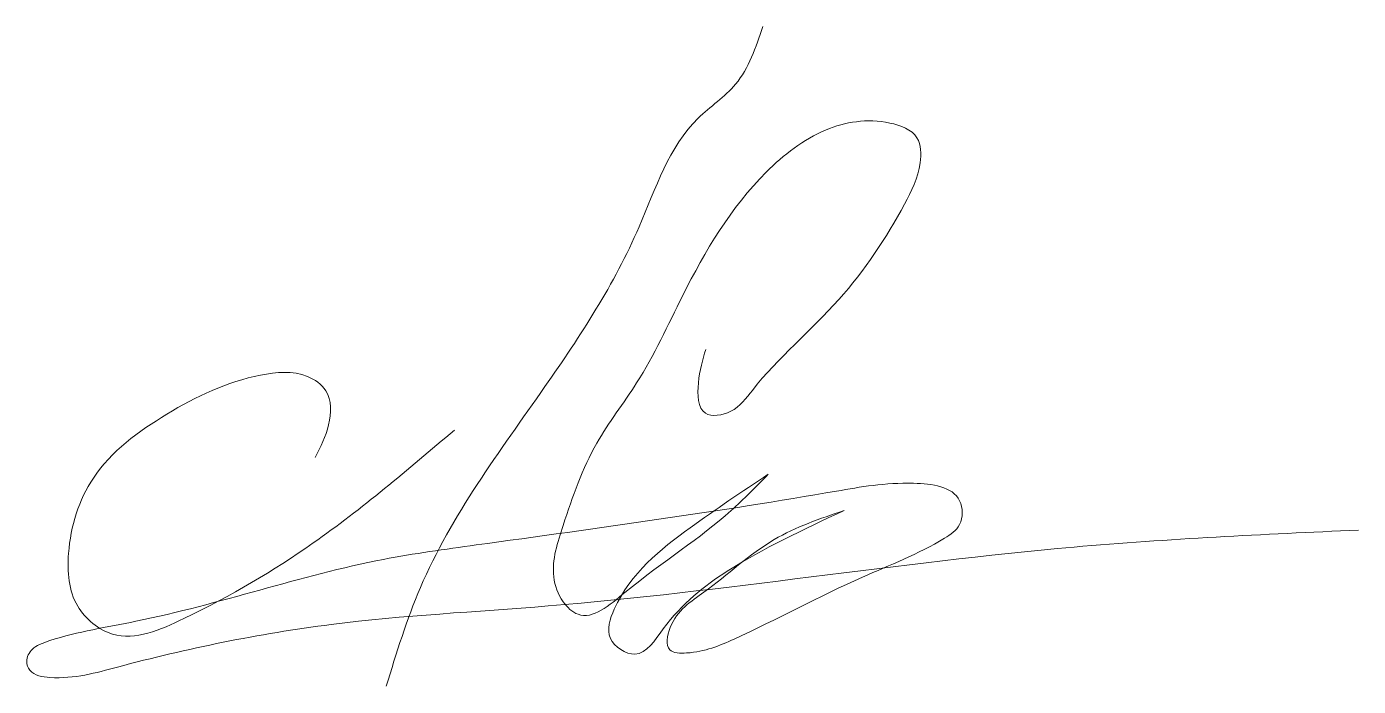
# Model space of a CAD drawing. Header units: millimetres. Extents: x 2565 to 2735, y 2737 to 2821.
import ezdxf

# ---------------------------------------------------------------- set-up
doc = ezdxf.new("R2010")
doc.units = ezdxf.units.MM
doc.layers.get('0').update_dxf_attribs({"color": 5, "lineweight": 13})

msp = doc.modelspace()

# ---------------------------------------------------------------- linework, layer by layer
at = {"lineweight": 20}
for points in [[(2610.53, 2736.84), (2614.89, 2749.45), (2630.82, 2775.14), (2642.85, 2795.56), (2650.38, 2809.42), (2655.18, 2813.78), (2658.64, 2821.14)], [(2651.37, 2779.9), (2650.42, 2775.6), (2651.32, 2771.74), (2654.55, 2771.98), (2657.32, 2774.66), (2668.38, 2786.28), (2676.77, 2798.45), (2678.76, 2803.73), (2678.36, 2806.93), (2674.87, 2808.82), (2666.69, 2807.92), (2659.1, 2802.54), (2648.42, 2786.77), (2642.53, 2775.6), (2637.44, 2767.92), (2633.14, 2757.41), (2631.94, 2750.83), (2633.14, 2747.64), (2635.04, 2746.04), (2641.03, 2748.83), (2654.62, 2759.31), (2659.36, 2763.95)], [(2601.46, 2766.1), (2603.17, 2770.27), (2602.81, 2774.61), (2600.47, 2776.43), (2594.48, 2776.61), (2582.5, 2771.62), (2573.1, 2763.45), (2569.93, 2753.83), (2571.1, 2747.08), (2575.56, 2743.51), (2584.66, 2745.5), (2601.21, 2755.16), (2619.24, 2769.58)], [(2659.36, 2763.95), (2649.37, 2757.09), (2639.68, 2746.7), (2639.18, 2742.97), (2642.31, 2740.96), (2645.94, 2744.18), (2654.11, 2751.54), (2669.04, 2759.31)], [(2669.04, 2759.31), (2660.12, 2755.59), (2651.14, 2748.88), (2646.82, 2744.35), (2646.78, 2741.5), (2648.92, 2741.1), (2654.99, 2742.88), (2671.41, 2750.8), (2681.88, 2755.77), (2683.81, 2757.5), (2683.81, 2760.55), (2677.92, 2762.78), (2668.07, 2761.78), (2622.02, 2754.9), (2610.19, 2753.06), (2578.55, 2745.15), (2567.56, 2742.69), (2566.22, 2742.18), (2565.3, 2741.56), (2564.58, 2740.02), (2564.99, 2738.89), (2567.56, 2737.97), (2576.19, 2739.3), (2603.51, 2744.74), (2631.24, 2747.11), (2698.43, 2754.63), (2734.77, 2756.81)]]:
    msp.add_spline(points, degree=3, dxfattribs=at)

doc.saveas('drawing.dxf')
